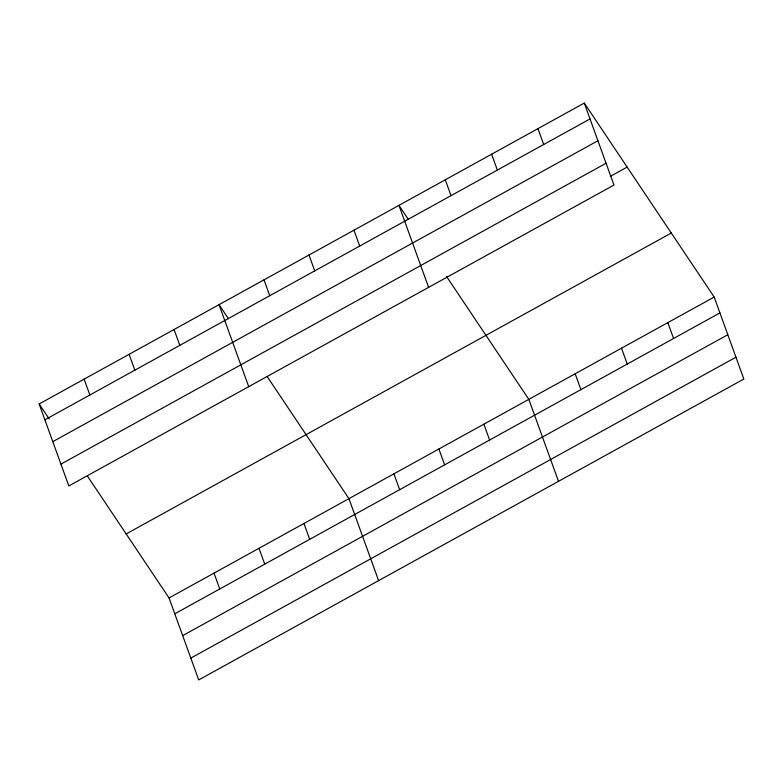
<?xml version="1.0" encoding="UTF-8"?>
<svg xmlns="http://www.w3.org/2000/svg" width="783" height="783" viewBox="0 0 783 783"><rect width="100%" height="100%" fill="white"/><g stroke="black" fill="none" stroke-linecap="round" stroke-linejoin="round"><path stroke-width="1.17" d="M584.284 103.072L613.96 185.052L68.826 485.949L39.15 403.969L584.284 103.072L714.174 297.051L743.85 379.031L198.716 679.928L169.04 597.948L87.363 475.976M44.885 419.825L590.02 118.928M52.794 441.651L597.918 140.744M60.927 464.133L606.062 163.236M610.3 176.381L627.144 167.082M126.18 533.937L671.305 233.031M169.04 597.948L714.174 297.051M174.775 613.803L719.91 312.906M182.684 635.62L727.808 334.723M190.817 658.111L735.951 357.205M408.315 219.377L398.939 205.371L428.614 287.361M446.486 276.379L528.828 399.35L558.504 481.339M228.421 318.671L219.044 304.675L248.72 386.655M267.257 376.682L348.934 498.654L378.61 580.634M39.15 403.969L49.192 418.974M667.84 322.625L673.576 338.481M621.496 348.2L627.242 364.056M537.95 128.647L543.686 144.503M575.162 373.775L580.908 389.631M491.607 154.222L497.352 170.077M445.273 179.796L451.018 195.652M483.855 424.18L489.59 440.036M438.881 449.002L444.617 464.857M353.965 230.202L359.7 246.058M393.908 473.823L399.643 489.678M308.991 255.023L314.727 270.879M264.018 279.844L269.753 295.7M303.961 523.475L309.696 539.33M258.987 548.296L264.723 564.151M174.071 329.496L179.806 345.352M214.013 573.127L219.749 588.982M129.097 354.317L134.833 370.173M84.124 379.148L89.859 395.004"/></g></svg>
